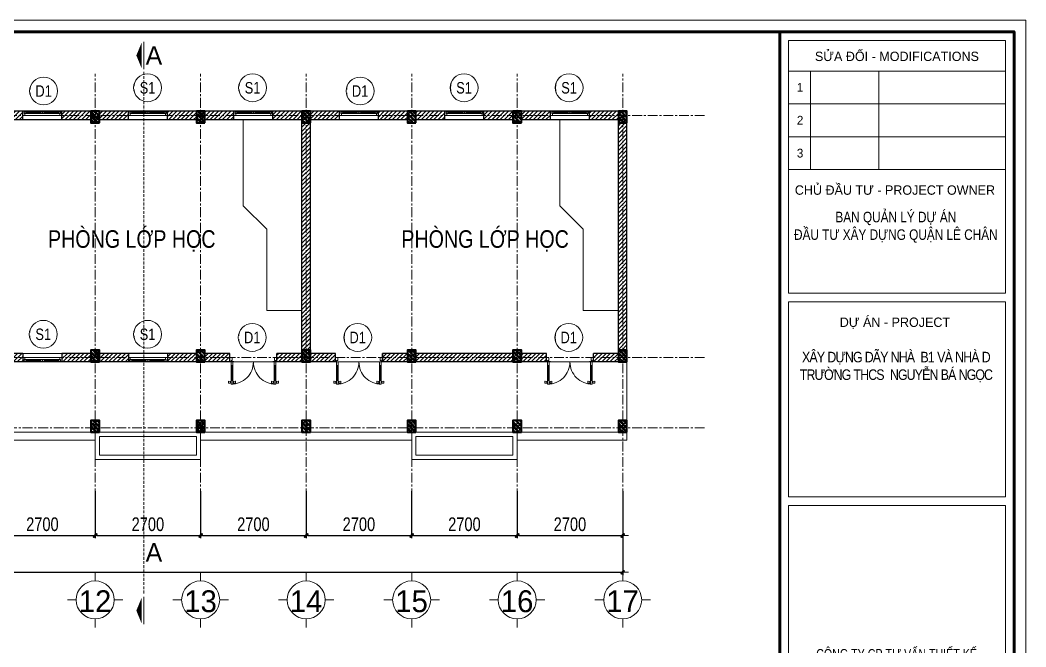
# Model space of a CAD drawing. Header units: millimetres. Extents: x 5243337 to 5938936, y 490824 to 785930.
# Drawn here: x 5823043 to 5848782, y 668511 to 684563 of the extents above; entities that cross this region are included whole.
import ezdxf
from ezdxf.enums import TextEntityAlignment as Align

# ---------------------------------------------------------------- set-up
doc = ezdxf.new("R2010")
doc.units = ezdxf.units.MM
doc.header["$MEASUREMENT"] = 0
doc.header["$PDMODE"] = 32
for name, pattern in [('ACAD_ISO07W100', [3, 0, -3]), ('CENTER', [2, 1.25, -0.25, 0.25, -0.25]), ('HIDDEN', [0.375, 0.25, -0.125])]:
    doc.linetypes.add(name, pattern=pattern)
doc.layers.get('0').update_dxf_attribs({"lineweight": 0})
doc.layers.get('Defpoints').update_dxf_attribs({"lineweight": 0})
for name, color, linetype, lineweight in [('0.15_Cua', 144, 'Continuous', 15), ('08. Net Text', 3, 'Continuous', 13), ('A-WIPEOUT', 254, 'ACAD_ISO07W100', 0), ('dim', 144, 'Continuous', 13), ('hatch1', 136, 'Continuous', 9), ('Khungten_LCDI', 7, 'Continuous', 25), ('LC Dim', 8, 'Continuous', 18), ('LC Hatch', 252, 'Continuous', 9), ('LC ISO', 153, 'Continuous', 13), ('LC Khac', 4, 'Continuous', 9), ('LC MANH DUT', 35, 'HIDDEN', 5), ('LC Net dam 1', 30, 'Continuous', 30), ('LC Net dam2', 6, 'Continuous', 40), ('LC Net manh', 9, 'Continuous', 5), ('LC Net thay', 7, 'Continuous', 25), ('LC Text1', 3, 'Continuous', 20), ('LC Text2', 7, 'Continuous', 25), ('manh1', 67, 'Continuous', 13), ('text', 1, 'Continuous', 20), ('thay1', 63, 'Continuous', 18), ('truc', 76, 'CENTER', 9)]:
    doc.layers.add(name, color=color, linetype=linetype, lineweight=lineweight)
doc.layers.add('KICHTHUOC', color=9, linetype='Continuous')
doc.styles.add('EG Hai', font='VHAVANB.TTF')
doc.styles.add('General text 2', font='arial.ttf')
doc.styles.add('HOATBIF', font='hoatbif.shx', dxfattribs={"width": 0.8})
doc.styles.add('Khungten', font='VHAVAN.TTF', dxfattribs={"width": 0.9, "height": 5000})
doc.styles.add('LC 1', font='VHAVANB.TTF')
doc.styles.add('T2', font='VHARIAL.TTF', dxfattribs={"width": 0.8})
doc.styles.add('Text Khung Ten', font='VHAVAN.TTF')
doc.styles.add('Title', font='VHBLACK.TTF')
doc.dimstyles.new('1-100', dxfattribs={"dimscale": 100, "dimtxt": 2.5, "dimasz": 0.35, "dimexe": 0.5, "dimexo": 0, "dimgap": 0.8, "dimtad": 1, "dimdec": 0, "dimzin": 0, "dimdsep": 46, "dimtxsty": 'HOATBIF', "dimblk1": 'DOT', "dimblk2": 'DOT', "dimsah": 1, "dimcen": -1, "dimdle": 1, "dimclrd": 256, "dimclre": 256, "dimclrt": 4, "dimadec": 3, "dimazin": 2, "dimtfac": 0.333333, "dimtdec": 0, "dimtix": 1, "dimtmove": 2, "dimatfit": 3, "dimldrblk": 'DOT', "dimfxl": 1, "dimtvp": 0.833333, "dimtolj": 1, "dimtzin": 0, "dimarcsym": 0})
pattern_1 = [(45, (174971.07, -22090.29), (-53.0330086, 53.0330086), [])]

# ---------------------------------------------------------------- blocks, each defined once
blk = doc.blocks.new('DOT')
at = {"layer": 'dim'}
for p, q in [((-3, 0), (3, 0)), ((-1, -1), (1, 1))]:
    blk.add_line(p, q, dxfattribs=at)
blk.add_lwpolyline([(0.5, 1), (-1, -0.5), (-0.5, -1), (1, 0.5)], close=True, dxfattribs=at)
blk = doc.blocks.new('*D618')
at = {"layer": 'Defpoints', "color": 0, "ltscale": 300, "transparency": 16777216}
for p in [(5793813, 672501), (5838463, 672501), (5838463, 670422)]:
    blk.add_point(p, dxfattribs=at)
at = {"layer": 'LC Dim', "lineweight": -2, "ltscale": 300, "transparency": 16777216}
for p, q in [((5793813, 672501), (5793813, 670352)), ((5838463, 672501), (5838463, 670352)), ((5793862, 670422), (5838414, 670422))]:
    blk.add_line(p, q, dxfattribs=at)
at = {"layer": 'LC Dim', "lineweight": -2, "ltscale": 300, "transparency": 16777216, "xscale": 49, "yscale": 49, "zscale": 49, "rotation": 180}
blk.add_blockref('DOT', (5793813, 670422), dxfattribs=at)
at = {"layer": 'LC Dim', "lineweight": -2, "ltscale": 300, "transparency": 16777216, "xscale": 49, "yscale": 49, "zscale": 49}
blk.add_blockref('DOT', (5838463, 670422), dxfattribs=at)
at = {"layer": 'LC Dim', "color": 4, "ltscale": 300, "transparency": 16777216, "insert": (5816138, 670709), "char_height": 350, "attachment_point": 5, "style": 'HOATBIF'}
blk.add_mtext('\\A1;44650', dxfattribs=at)
blk = doc.blocks.new('_Dot')
at = {"color": 0, "linetype": 'ByBlock', "lineweight": -2}
blk.add_line((-0.5, 0), (-1, 0), dxfattribs=at)
at = {"color": 0, "linetype": 'ByBlock', "const_width": 0.5}
blk.add_lwpolyline([(-0.25, 0, 1), (0.25, 0, 1)], format="xyb", close=True, dxfattribs=at)
blk = doc.blocks.new('*D630')
at = {"layer": 'Defpoints', "color": 0, "ltscale": 300, "transparency": 16777216}
for p in [(5822263, 672501), (5824963, 672501), (5824963, 671364)]:
    blk.add_point(p, dxfattribs=at)
at = {"layer": 'LC Dim', "lineweight": -2, "ltscale": 300, "transparency": 16777216}
for p, q in [((5822263, 672501), (5822263, 671294)), ((5824963, 672501), (5824963, 671294)), ((5822312, 671364), (5824914, 671364))]:
    blk.add_line(p, q, dxfattribs=at)
at = {"layer": 'LC Dim', "lineweight": -2, "ltscale": 300, "transparency": 16777216, "xscale": 49, "yscale": 49, "zscale": 49, "rotation": 180}
blk.add_blockref('DOT', (5822263, 671364), dxfattribs=at)
at = {"layer": 'LC Dim', "lineweight": -2, "ltscale": 300, "transparency": 16777216, "xscale": 49, "yscale": 49, "zscale": 49}
blk.add_blockref('DOT', (5824963, 671364), dxfattribs=at)
at = {"layer": 'LC Dim', "color": 4, "ltscale": 300, "transparency": 16777216, "insert": (5823613, 671651), "char_height": 350, "attachment_point": 5, "style": 'HOATBIF'}
blk.add_mtext('\\A1;2700', dxfattribs=at)
blk = doc.blocks.new('*D631')
at = {"layer": 'Defpoints', "color": 0, "ltscale": 300, "transparency": 16777216}
for p in [(5824963, 672501), (5827663, 672501), (5827663, 671364)]:
    blk.add_point(p, dxfattribs=at)
at = {"layer": 'LC Dim', "lineweight": -2, "ltscale": 300, "transparency": 16777216}
for p, q in [((5824963, 672501), (5824963, 671294)), ((5827663, 672501), (5827663, 671294)), ((5825012, 671364), (5827614, 671364))]:
    blk.add_line(p, q, dxfattribs=at)
at = {"layer": 'LC Dim', "lineweight": -2, "ltscale": 300, "transparency": 16777216, "xscale": 49, "yscale": 49, "zscale": 49, "rotation": 180}
blk.add_blockref('DOT', (5824963, 671364), dxfattribs=at)
at = {"layer": 'LC Dim', "lineweight": -2, "ltscale": 300, "transparency": 16777216, "xscale": 49, "yscale": 49, "zscale": 49}
blk.add_blockref('DOT', (5827663, 671364), dxfattribs=at)
at = {"layer": 'LC Dim', "color": 4, "ltscale": 300, "transparency": 16777216, "insert": (5826313, 671651), "char_height": 350, "attachment_point": 5, "style": 'HOATBIF'}
blk.add_mtext('\\A1;2700', dxfattribs=at)
blk = doc.blocks.new('*D632')
at = {"layer": 'Defpoints', "color": 0, "ltscale": 300, "transparency": 16777216}
for p in [(5827663, 672501), (5830363, 672501), (5830363, 671364)]:
    blk.add_point(p, dxfattribs=at)
at = {"layer": 'LC Dim', "lineweight": -2, "ltscale": 300, "transparency": 16777216}
for p, q in [((5827663, 672501), (5827663, 671294)), ((5830363, 672501), (5830363, 671294)), ((5827712, 671364), (5830314, 671364))]:
    blk.add_line(p, q, dxfattribs=at)
at = {"layer": 'LC Dim', "lineweight": -2, "ltscale": 300, "transparency": 16777216, "xscale": 49, "yscale": 49, "zscale": 49, "rotation": 180}
blk.add_blockref('DOT', (5827663, 671364), dxfattribs=at)
at = {"layer": 'LC Dim', "lineweight": -2, "ltscale": 300, "transparency": 16777216, "xscale": 49, "yscale": 49, "zscale": 49}
blk.add_blockref('DOT', (5830363, 671364), dxfattribs=at)
at = {"layer": 'LC Dim', "color": 4, "ltscale": 300, "transparency": 16777216, "insert": (5829013, 671651), "char_height": 350, "attachment_point": 5, "style": 'HOATBIF'}
blk.add_mtext('\\A1;2700', dxfattribs=at)
blk = doc.blocks.new('*D633')
at = {"layer": 'Defpoints', "color": 0, "ltscale": 300, "transparency": 16777216}
for p in [(5830363, 672501), (5833063, 672501), (5833063, 671364)]:
    blk.add_point(p, dxfattribs=at)
at = {"layer": 'LC Dim', "lineweight": -2, "ltscale": 300, "transparency": 16777216}
for p, q in [((5830363, 672501), (5830363, 671294)), ((5833063, 672501), (5833063, 671294)), ((5830412, 671364), (5833014, 671364))]:
    blk.add_line(p, q, dxfattribs=at)
at = {"layer": 'LC Dim', "lineweight": -2, "ltscale": 300, "transparency": 16777216, "xscale": 49, "yscale": 49, "zscale": 49, "rotation": 180}
blk.add_blockref('DOT', (5830363, 671364), dxfattribs=at)
at = {"layer": 'LC Dim', "lineweight": -2, "ltscale": 300, "transparency": 16777216, "xscale": 49, "yscale": 49, "zscale": 49}
blk.add_blockref('DOT', (5833063, 671364), dxfattribs=at)
at = {"layer": 'LC Dim', "color": 4, "ltscale": 300, "transparency": 16777216, "insert": (5831713, 671651), "char_height": 350, "attachment_point": 5, "style": 'HOATBIF'}
blk.add_mtext('\\A1;2700', dxfattribs=at)
blk = doc.blocks.new('*D634')
at = {"layer": 'Defpoints', "color": 0, "ltscale": 300, "transparency": 16777216}
for p in [(5833063, 672501), (5835763, 672501), (5835763, 671364)]:
    blk.add_point(p, dxfattribs=at)
at = {"layer": 'LC Dim', "lineweight": -2, "ltscale": 300, "transparency": 16777216}
for p, q in [((5833063, 672501), (5833063, 671294)), ((5835763, 672501), (5835763, 671294)), ((5833112, 671364), (5835714, 671364))]:
    blk.add_line(p, q, dxfattribs=at)
at = {"layer": 'LC Dim', "lineweight": -2, "ltscale": 300, "transparency": 16777216, "xscale": 49, "yscale": 49, "zscale": 49, "rotation": 180}
blk.add_blockref('DOT', (5833063, 671364), dxfattribs=at)
at = {"layer": 'LC Dim', "lineweight": -2, "ltscale": 300, "transparency": 16777216, "xscale": 49, "yscale": 49, "zscale": 49}
blk.add_blockref('DOT', (5835763, 671364), dxfattribs=at)
at = {"layer": 'LC Dim', "color": 4, "ltscale": 300, "transparency": 16777216, "insert": (5834413, 671651), "char_height": 350, "attachment_point": 5, "style": 'HOATBIF'}
blk.add_mtext('\\A1;2700', dxfattribs=at)
blk = doc.blocks.new('*D635')
at = {"layer": 'Defpoints', "color": 0, "ltscale": 300, "transparency": 16777216}
for p in [(5835763, 672501), (5838463, 672501), (5838463, 671364)]:
    blk.add_point(p, dxfattribs=at)
at = {"layer": 'LC Dim', "lineweight": -2, "ltscale": 300, "transparency": 16777216}
for p, q in [((5835763, 672501), (5835763, 671294)), ((5838463, 672501), (5838463, 671294)), ((5835812, 671364), (5838414, 671364))]:
    blk.add_line(p, q, dxfattribs=at)
at = {"layer": 'LC Dim', "lineweight": -2, "ltscale": 300, "transparency": 16777216, "xscale": 49, "yscale": 49, "zscale": 49, "rotation": 180}
blk.add_blockref('DOT', (5835763, 671364), dxfattribs=at)
at = {"layer": 'LC Dim', "lineweight": -2, "ltscale": 300, "transparency": 16777216, "xscale": 49, "yscale": 49, "zscale": 49}
blk.add_blockref('DOT', (5838463, 671364), dxfattribs=at)
at = {"layer": 'LC Dim', "color": 4, "ltscale": 300, "transparency": 16777216, "insert": (5837113, 671651), "char_height": 350, "attachment_point": 5, "style": 'HOATBIF'}
blk.add_mtext('\\A1;2700', dxfattribs=at)
blk = doc.blocks.new('TTRUC')
at = {"layer": 'LC ISO'}
for p, q in [((0, 6.95), (0, 10.13)), ((-6.95, 0), (-10.13, 0)), ((6.95, 0), (10.13, 0)), ((0, -6.95), (0, -10.13))]:
    blk.add_line(p, q, dxfattribs=at)
at = {"layer": 'LC Net manh'}
blk.add_circle((0, 0), 6.95, dxfattribs=at)
blk = doc.blocks.new('fsdfgsg')
at = {"layer": 'LC Hatch', "ltscale": 2}
h = blk.add_hatch(dxfattribs=at)
h.set_pattern_fill('BTCT', color=256, scale=20, angle=270)
h.set_pattern_definition([(320, (-309198.05, -458467.84), (-12.550427, -143.452037), [15, -165]), (265, (-309198.05, -458467.84), (150.438427, 27.750267), [12, -132]), (10.4514, (-309199.1, -458479.8), (137.88791, -115.701876), [12.748038, -140.228422]), (316.1842, (-309158.05, -458467.84), (-33.103803, -213.44821), [22.5, -247.5]), (6.6356, (-309160.81, -458485.63), (194.823574, -186.93254), [19.12206, -210.3426]), (261.1842, (-309158.05, -458467.84), (194.82372, -186.93239), [18, -198]), (291, (-309168.05, -458487.84), (-80.523778, -119.38141), [15, -165]), (236, (-309168.05, -458487.84), (145.03001, -48.663066), [12, -132]), (341.4514, (-309174.77, -458497.79), (64.5061, -168.044526), [12.748038, -140.228422]), (307.5, (-309198.055, -458467.84), (66.578771, -2.431971), [0, -130.4, 0, -134, 0, -132.5]), (277.5, (-309198.055, -458467.84), (78.882342, -52.6139075), [0, -76.4, 0, -127.4, 0, -50.5]), (237.5, (-309198.055, -458423.24), (-4.5109743, -106.764487), [0, -50, 0, -156, 0, -207]), (227.5, (-309198.055, -458403.24), (20.020996, -116.637234), [0, -65, 0, -103.6, 0, -147]), (315, (-309198.055, -458467.84), (53.033009, 53.033009), []), (315, (-309198.055, -458503.196), (53.033009, 53.033009), [])])
h.paths.add_polyline_path([(-110, 190), (-110, -110), (110, -110), (110, 190)])
at = {"layer": 'LC Net dam2', "ltscale": 2}
blk.add_lwpolyline([(110, -110), (110, 190), (-110, 190), (-110, -110)], close=True, dxfattribs=at)
blk = doc.blocks.new('*U62')
for p, q in [((35, 0), (965, 0)), ((50, -110), (950, -110)), ((560, -20), (905, -20)), ((560, -60), (905, -60))]:
    blk.add_line(p, q)
at = {"color": 8, "lineweight": 5}
for p, q in [((95, -20), (440, -20)), ((95, -35), (440, -35)), ((95, -45), (440, -45)), ((95, -60), (440, -60)), ((560, -20), (905, -20)), ((560, -35), (905, -35)), ((560, -45), (905, -45)), ((560, -60), (905, -60))]:
    blk.add_line(p, q, dxfattribs=at)
for points in [[(0, 0), (35, 0), (35, -60), (50, -60), (50, -110), (0, -110), (0, 0)], [(1000, 0), (965, 0), (965, -60), (950, -60), (950, -110), (1000, -110), (1000, 0)], [(560, -45), (560, -60), (500, -60), (500, -20), (560, -20), (560, -35), (550, -35), (550, -45), (560, -45)], [(905, -45), (905, -60), (965, -60), (965, -20), (905, -20), (905, -35), (915, -35), (915, -45), (905, -45)]]:
    blk.add_lwpolyline(points)
for points in [[(35, -20), (95, -20), (95, -35), (85, -35), (85, -45), (95, -45), (95, -60), (35, -60)], [(500, -20), (440, -20), (440, -35), (450, -35), (450, -45), (440, -45), (440, -60), (500, -60)]]:
    blk.add_lwpolyline(points, close=True)
for points in [[(95, -29, -0.312187), (102, -35, -0.312187)], [(95, -51, 0.312187), (102, -45, 0.312187)], [(440, -29, 0.312187), (433, -35, 0.312187)], [(440, -51, -0.312187), (433, -45, -0.312187)]]:
    blk.add_lwpolyline(points, format="xyb", dxfattribs=at)
for centre, start, end in [((559, -37), 14.2151, 83.5658), ((559, -43), 276.4342, 345.7849), ((906, -37), 96.4342, 165.7849), ((906, -43), 194.2151, 263.5658)]:
    blk.add_arc(centre, 8.25, start, end, dxfattribs=at)
blk = doc.blocks.new('*U19')
at = {"layer": 'A-WIPEOUT'}
blk.add_lwpolyline([(0, 4.25), (-2.5, 3.44), (-4.04, 1.31), (-4.04, -1.31), (-2.5, -3.44), (0, -4.25), (2.5, -3.44), (4.04, -1.31), (4.04, 1.31), (2.5, 3.44)], close=True, dxfattribs=at)
blk.add_wipeout([(0, 4.25), (-2.5, 3.44), (-4.04, 1.31), (-4.04, -1.31), (-2.5, -3.44), (0, -4.25), (2.5, -3.44), (4.04, -1.31), (4.04, 1.31), (2.5, 3.44)]).dxf.layer = 'A-WIPEOUT'
blk.add_circle((0, 0), 4.25)
at = {"layer": 'text', "style": 'General text 2', "width": 0.8, "flags": 8}
blk.add_attdef('SYMBOL', text='', height=3.5, dxfattribs=at).set_placement((0, 0), align=Align.MIDDLE_CENTER)
blk = doc.blocks.new('*U58')
for p, q in [((30, -469), (30, -100)), ((70, -469), (70, -100)), ((1130, -469), (1130, -100)), ((1170, -469), (1170, -100))]:
    blk.add_line(p, q)
at = {"color": 8, "lineweight": 9}
for p, q in [((48, -479), (48, -90)), ((52, -479), (52, -90)), ((1148, -479), (1148, -90)), ((1152, -479), (1152, -90))]:
    blk.add_line(p, q, dxfattribs=at)
for points in [[(30, 0), (0, 0), (0, 110), (60, 110), (60, 40), (30, 40), (30, 0)], [(55, -100), (70, -100), (70, 0), (30, 0), (30, -100), (45, -100), (45, -90), (55, -90), (55, -100)], [(1145, -100), (1130, -100), (1130, 0), (1170, 0), (1170, -100), (1155, -100), (1155, -90), (1145, -90), (1145, -100)], [(1170, 0), (1200, 0), (1200, 110), (1140, 110), (1140, 40), (1170, 40), (1170, 0)], [(20, -514), (10, -514), (10, -524), (20, -524)], [(55, -469), (70, -469), (70, -569), (30, -569), (30, -469), (45, -469), (45, -479), (55, -479), (55, -469)], [(80, -514), (90, -514), (90, -524), (80, -524)], [(1120, -514), (1110, -514), (1110, -524), (1120, -524)], [(1145, -469), (1130, -469), (1130, -569), (1170, -569), (1170, -469), (1155, -469), (1155, -479), (1145, -479), (1145, -469)], [(1180, -514), (1190, -514), (1190, -524), (1180, -524)]]:
    blk.add_lwpolyline(points)
for points in [[(5, -498), (-35, -494, 0.443716), (-40, -499), (-40, -538, 0.443716), (-35, -543), (5, -539, 0.385314), (10, -534), (10, -503, 0.385314)], [(95, -498), (135, -494, -0.443716), (140, -499), (140, -538, -0.443716), (135, -543), (95, -539, -0.385314), (90, -534), (90, -503, -0.385314)], [(1105, -498), (1065, -494, 0.443716), (1060, -499), (1060, -538, 0.443716), (1065, -543), (1105, -539, 0.385314), (1110, -534), (1110, -503, 0.385314)], [(1195, -498), (1235, -494, -0.443716), (1240, -499), (1240, -538, -0.443716), (1235, -543), (1195, -539, -0.385314), (1190, -534), (1190, -503, -0.385314)]]:
    blk.add_lwpolyline(points, format="xyb", close=True)
at = {"color": 8, "lineweight": 5}
for centre, start, end in [((32, -1), 269.7667, 0.0919), ((1168, -1), 179.9081, 270.2333)]:
    blk.add_arc(centre, 568, start, end, dxfattribs=at)
at = {"color": 8, "lineweight": 9}
for centre, start, end in [((47, -99), 186.4342, 273.2898), ((53, -99), 266.7102, 353.5658), ((1147, -99), 186.4342, 273.2898), ((1153, -99), 266.7102, 353.5658), ((47, -470), 86.7102, 173.5658), ((53, -470), 6.4342, 93.2898), ((1147, -470), 86.7102, 173.5658), ((1153, -470), 6.4342, 93.2898)]:
    blk.add_arc(centre, 8.25, start, end, dxfattribs=at)
for centre, start, end in [((70, -519), 143.1301, 216.8699), ((30, -519), 323.1301, 36.8699), ((1170, -519), 143.1301, 216.8699), ((1130, -519), 323.1301, 36.8699)]:
    blk.add_arc(centre, 50, start, end)
blk = doc.blocks.new('*U103')
at = {"layer": 'LC Khac', "color": 1, "ltscale": 2}
for p, q in [((0, 485), (0, 0)), ((0, -9387), (0, -9873))]:
    blk.add_line(p, q, dxfattribs=at)
for points in [[(134, 243, 0, 471, 0), (37, 243, 275, 275, 0)], [(134, -9630, 0, 471, 0), (37, -9630, 275, 275, 0)]]:
    blk.add_lwpolyline(points, format="xyseb", dxfattribs=at)
at = {"layer": 'LC MANH DUT', "ltscale": 200}
blk.add_line((0, -49), (0, -9343), dxfattribs=at)
at = {"ltscale": 2, "style": 'LC 1'}
for p in [(-179, 243), (-179, -9630)]:
    blk.add_attdef('LC', text='', height=330, dxfattribs=at).set_placement(p, align=Align.MIDDLE_CENTER)
blk = doc.blocks.new('ha tang Nui Beo')
at = {"layer": 'Defpoints', "lineweight": 0}
blk.add_lwpolyline([(-1200, -14850), (-1200, 14850), (40800, 14850), (40800, -14850)], close=True, dxfattribs=at)
at = {"layer": 'Khungten_LCDI', "color": 5, "lineweight": 60}
blk.add_line((36600, 14650), (36600, -14650), dxfattribs=at)
at = {"layer": 'Khungten_LCDI', "color": 5, "lineweight": 25}
blk.add_line((40600, -14650), (40600, 14650), dxfattribs=at)
at = {"layer": 'Khungten_LCDI', "color": 9, "lineweight": 15}
for p, q in [((36750, 13981), (40450, 13981)), ((37123, 13981), (37123, 12297)), ((38293, 13981), (38293, 12297)), ((36750, 13420), (40450, 13420)), ((36750, 12858), (40450, 12858)), ((36750, 12297), (40450, 12297))]:
    blk.add_line(p, q, dxfattribs=at)
at = {"layer": 'Khungten_LCDI', "color": 5, "lineweight": 60}
blk.add_lwpolyline([(0, -14650), (0, 14650), (40600, 14650), (40600, -14650)], close=True, dxfattribs=at)
at = {"layer": 'Khungten_LCDI', "color": 9, "lineweight": 15}
for points in [[(36750, 10190), (40450, 10190), (40450, 14500), (36750, 14500)], [(36750, 6712), (40450, 6712), (40450, 10040), (36750, 10040)], [(36750, 2587), (40450, 2587), (40450, 6562), (36750, 6562)]]:
    blk.add_lwpolyline(points, close=True, dxfattribs=at)
at = {"color": 7, "style": 'Khungten'}
for s, p in [('söa ®æi - modifications', (38600, 14151)), ('chñ ®Çu t\xad - project owner', (38566, 11868)), ('dù ¸n - project', (38566, 9612))]:
    blk.add_text(s, height=160, dxfattribs=at).set_placement(p, align=Align.CENTER)
at = {"color": 7, "style": 'Title', "width": 0.8}
blk.add_text('c«ng ty cp t\xad vÊn thiÕt kÕ', height=170, dxfattribs=at).set_placement((38594, 3942), align=Align.CENTER)
at = {"color": 4, "char_height": 180, "attachment_point": 5, "style": 'Khungten'}
for s, insert, width in [('{\\f.VnArialH|b0|i0|c0|p34;\\W0.8;ban qu¶n lý dù ¸n\\P®Çu t\xad x©y dùng quËn lª ch©n}', (38581, 11313), 3884.84), ('{\\f.VnArialH|b0|i0|c0|p34;\\W0.84;\\T0.9;x©y dùng d·y nhµ  b1 vµ nhµ d\\Ptr\xadêng thcs  nguyÔn b¸ ngäc}', (38582, 8927), 4307.88)]:
    blk.add_mtext(s, dxfattribs=dict(at, insert=insert, width=width))
at = {"color": 7, "style": 'Khungten', "width": 0.8}
for tag, p in [('REVISION', (39499, -10746)), ('NGAYHT', (39546, -11609))]:
    blk.add_attdef(tag, text='', height=200, dxfattribs=at).set_placement(p, align=Align.CENTER)
at = {"layer": '08. Net Text', "color": 7, "style": 'Text Khung Ten'}
blk.add_text('1', height=150, dxfattribs=at).set_placement((36892, 13627))
at = {"layer": '08. Net Text', "color": 7, "ltscale": 2, "style": 'Text Khung Ten'}
for s, p in [('2', (36892, 13065)), ('3', (36892, 12504))]:
    blk.add_text(s, height=150, dxfattribs=at).set_placement(p)
at = {"layer": 'LC Text1', "style": 'Title', "width": 1.485915}
for tag, p, p2 in [('TENBANVE1', (36913, -8886), (40339, -8886)), ('TENBANVE2', (36913, -9562), (40339, -9562))]:
    blk.add_attdef(tag, text='', height=250, dxfattribs=at).set_placement(p, p2, align=Align.FIT)
at = {"layer": 'LC Text1', "style": 'Title', "width": 0.7}
blk.add_attdef('SOBANVE', text='', height=250, dxfattribs=at).set_placement((39562, -13896), align=Align.CENTER)

msp = doc.modelspace()

# ---------------------------------------------------------------- hatches: boundary and pattern name
at = {"layer": 'hatch1'}
h = msp.add_hatch(dxfattribs=at)
h.set_pattern_fill('ANSI31', color=256, scale=600)
h.set_pattern_definition(pattern_1)
h.paths.add_polyline_path([(5794773.2, 682228.5), (5793923.2, 682228.5), (5793923.2, 682008.5), (5794773.2, 682008.5)])
h.paths.add_polyline_path([(5796403.2, 682228.5), (5795773.2, 682228.5), (5795773.2, 682118.5), (5795773.2, 682008.5), (5796403.2, 682008.5)])
h.paths.add_polyline_path([(5797363.2, 682228.5), (5796623.2, 682228.5), (5796623.2, 682008.5), (5797363.2, 682008.5)])
h.paths.add_polyline_path([(5799103.2, 682228.5), (5798363.2, 682228.5), (5798363.2, 682118.5), (5798363.2, 682008.5), (5799103.2, 682008.5)])
h.paths.add_polyline_path([(5800063.2, 682228.5), (5799323.2, 682228.5), (5799323.2, 682008.5), (5800063.2, 682008.5)])
h.paths.add_polyline_path([(5801803.2, 682228.5), (5801063.2, 682228.5), (5801063.2, 682118.5), (5801063.2, 682008.5), (5801803.2, 682008.5)])
h.paths.add_polyline_path([(5802763.2, 682228.5), (5802023.2, 682228.5), (5802023.2, 682008.5), (5802763.2, 682008.5)])
h.paths.add_polyline_path([(5804503.2, 682228.5), (5803763.2, 682228.5), (5803763.2, 682118.5), (5803763.2, 682008.5), (5804503.2, 682008.5)])
h.paths.add_polyline_path([(5805463.2, 682228.5), (5804723.2, 682228.5), (5804723.2, 682008.5), (5805463.2, 682008.5)])
h.paths.add_polyline_path([(5807203.2, 682228.5), (5806463.2, 682228.5), (5806463.2, 682118.5), (5806463.2, 682008.5), (5807203.2, 682008.5)])
h.paths.add_polyline_path([(5808163.2, 682228.5), (5807423.2, 682228.5), (5807423.2, 682008.5), (5808163.2, 682008.5)])
h.paths.add_polyline_path([(5809903.2, 682228.5), (5809163.2, 682228.5), (5809163.2, 682118.5), (5809163.2, 682008.5), (5809903.2, 682008.5)])
h.paths.add_polyline_path([(5811113.2, 682228.5), (5810373.2, 682228.5), (5810373.2, 682008.5), (5811113.2, 682008.5)])
h.paths.add_polyline_path([(5812853.2, 682228.5), (5812113.2, 682228.5), (5812113.2, 682118.5), (5812113.2, 682008.5), (5812853.2, 682008.5)])
h.paths.add_polyline_path([(5813813.2, 682228.5), (5813073.2, 682228.5), (5813073.2, 682008.5), (5813813.2, 682008.5)])
h.paths.add_polyline_path([(5815553.2, 682228.5), (5814813.2, 682228.5), (5814813.2, 682118.5), (5814813.2, 682008.5), (5815553.2, 682008.5)])
h.paths.add_polyline_path([(5816513.2, 682228.5), (5815773.2, 682228.5), (5815773.2, 682008.5), (5816513.2, 682008.5)])
h.paths.add_polyline_path([(5818253.2, 682228.5), (5817513.2, 682228.5), (5817513.2, 682118.5), (5817513.2, 682008.5), (5818253.2, 682008.5)])
h.paths.add_polyline_path([(5822153.2, 682228.5), (5818473.2, 682228.5), (5818473.2, 682008.5), (5822153.2, 682008.5)])
h.paths.add_polyline_path([(5823113.2, 682228.5), (5822373.2, 682228.5), (5822373.2, 682008.5), (5823113.2, 682008.5)])
h.paths.add_polyline_path([(5824853.2, 682228.5), (5824113.2, 682228.5), (5824113.2, 682118.5), (5824113.2, 682008.5), (5824853.2, 682008.5)])
h.paths.add_polyline_path([(5825813.2, 682228.5), (5825073.2, 682228.5), (5825073.2, 682008.5), (5825813.2, 682008.5)])
h.paths.add_polyline_path([(5827553.2, 682228.5), (5826813.2, 682228.5), (5826813.2, 682118.5), (5826813.2, 682008.5), (5827553.2, 682008.5)])
h.paths.add_polyline_path([(5828513.2, 682228.5), (5827773.2, 682228.5), (5827773.2, 682008.5), (5828513.2, 682008.5)])
h.paths.add_polyline_path([(5830253.2, 682228.5), (5829513.2, 682228.5), (5829513.2, 682008.5), (5830253.2, 682008.5)])
h.paths.add_polyline_path([(5831213.2, 682228.5), (5830473.2, 682228.5), (5830473.2, 682008.5), (5831213.2, 682008.5)])
h.paths.add_polyline_path([(5832953.2, 682228.5), (5832213.2, 682228.5), (5832213.2, 682118.5), (5832213.2, 682008.5), (5832953.2, 682008.5)])
h.paths.add_polyline_path([(5833913.2, 682228.5), (5833173.2, 682228.5), (5833173.2, 682008.5), (5833913.2, 682008.5)])
h.paths.add_polyline_path([(5835653.2, 682228.5), (5834913.2, 682228.5), (5834913.2, 682118.5), (5834913.2, 682008.5), (5835653.2, 682008.5)])
h.paths.add_polyline_path([(5836613.2, 682228.5), (5835873.2, 682228.5), (5835873.2, 682008.5), (5836613.2, 682008.5)])
h.paths.add_polyline_path([(5838353.2, 682228.5), (5837613.2, 682228.5), (5837613.2, 682118.5), (5837613.2, 682008.5), (5838353.2, 682008.5)])
h = msp.add_hatch(dxfattribs=at)
h.set_pattern_fill('ANSI31', color=256, scale=600)
h.set_pattern_definition(pattern_1)
h.paths.add_polyline_path([(5794663.2, 676028.5), (5793923.2, 676028.5), (5793923.2, 675808.5), (5794663.2, 675808.5), (5794663.2, 675918.5)])
h.paths.add_polyline_path([(5796403.2, 676028.5), (5795663.2, 676028.5), (5795663.2, 675808.5), (5796403.2, 675808.5)])
h.paths.add_polyline_path([(5797363.2, 676028.5), (5796623.2, 676028.5), (5796623.2, 675808.5), (5797363.2, 675808.5), (5797363.2, 675918.5)])
h.paths.add_polyline_path([(5799103.2, 676028.5), (5798363.2, 676028.5), (5798363.2, 675808.5), (5799103.2, 675808.5)])
h.paths.add_polyline_path([(5799963.2, 676028.5), (5799323.2, 676028.5), (5799323.2, 675808.5), (5799963.2, 675808.5)])
h.paths.add_polyline_path([(5801803.2, 676028.5), (5801163.2, 676028.5), (5801163.2, 675808.5), (5801803.2, 675808.5)])
h.paths.add_polyline_path([(5802763.2, 675918.5), (5802763.2, 676028.5), (5802023.2, 676028.5), (5802023.2, 675808.5), (5802763.2, 675808.5)])
h.paths.add_polyline_path([(5804503.2, 676028.5), (5803763.2, 676028.5), (5803763.2, 675808.5), (5804503.2, 675808.5)])
h.paths.add_polyline_path([(5805463.2, 675918.5), (5805463.2, 676028.5), (5804723.2, 676028.5), (5804723.2, 675808.5), (5805463.2, 675808.5)])
h.paths.add_polyline_path([(5807203.2, 676028.5), (5806463.2, 676028.5), (5806463.2, 675808.5), (5807203.2, 675808.5)])
h.paths.add_polyline_path([(5808063.2, 676028.5), (5807423.2, 676028.5), (5807423.2, 675808.5), (5808063.2, 675808.5)])
h.paths.add_polyline_path([(5809903.2, 676028.5), (5809263.2, 676028.5), (5809263.2, 675808.5), (5809903.2, 675808.5)])
h.paths.add_polyline_path([(5811113.2, 676028.5), (5810373.2, 676028.5), (5810373.2, 675808.5), (5811113.2, 675808.5), (5811113.2, 675918.5)])
h.paths.add_polyline_path([(5812853.2, 676028.5), (5812113.2, 676028.5), (5812113.2, 675808.5), (5812853.2, 675808.5)])
h.paths.add_polyline_path([(5813813.2, 675918.5), (5813813.2, 676028.5), (5813073.2, 676028.5), (5813073.2, 675808.5), (5813813.2, 675808.5)])
h.paths.add_polyline_path([(5815553.2, 676028.5), (5814813.2, 676028.5), (5814813.2, 675808.5), (5815553.2, 675808.5)])
h.paths.add_polyline_path([(5816413.2, 676028.5), (5815773.2, 676028.5), (5815773.2, 675808.5), (5816413.2, 675808.5)])
h.paths.add_polyline_path([(5818253.2, 676028.5), (5817613.2, 676028.5), (5817613.2, 675808.5), (5818253.2, 675808.5)])
h.paths.add_polyline_path([(5823113.2, 676028.5), (5822373.2, 676028.5), (5822373.2, 675808.5), (5823113.2, 675808.5)])
h.paths.add_polyline_path([(5824853.2, 676028.5), (5824113.2, 676028.5), (5824113.2, 675808.5), (5824853.2, 675808.5)])
h.paths.add_polyline_path([(5825813.2, 675918.5), (5825813.2, 676028.5), (5825073.2, 676028.5), (5825073.2, 675808.5), (5825813.2, 675808.5)])
h.paths.add_polyline_path([(5827553.2, 676028.5), (5826813.2, 676028.5), (5826813.2, 675808.5), (5827553.2, 675808.5)])
h.paths.add_polyline_path([(5828413.2, 675918.5), (5828413.2, 676028.5), (5827773.2, 676028.5), (5827773.2, 675808.5), (5828413.2, 675808.5)])
h.paths.add_polyline_path([(5830253.2, 676028.5), (5829613.2, 676028.5), (5829613.2, 675808.5), (5830253.2, 675808.5)])
h.paths.add_polyline_path([(5831113.2, 676028.5), (5830473.2, 676028.5), (5830473.2, 675808.5), (5831113.2, 675808.5)])
h.paths.add_polyline_path([(5832953.2, 676028.5), (5832313.2, 676028.5), (5832313.2, 675808.5), (5832953.2, 675808.5)])
h.paths.add_polyline_path([(5833913.2, 675918.5), (5833913.2, 676028.5), (5833173.2, 676028.5), (5833173.2, 675808.5), (5833913.2, 675808.5)])
h.paths.add_polyline_path([(5835653.2, 676028.5), (5833913.2, 676028.5), (5833913.2, 675808.5), (5835653.2, 675808.5)])
h.paths.add_polyline_path([(5836513.2, 675918.5), (5836513.2, 676028.5), (5835873.2, 676028.5), (5835873.2, 675808.5), (5836513.2, 675808.5)])
h.paths.add_polyline_path([(5838353.2, 676028.5), (5837713.2, 676028.5), (5837713.2, 675808.5), (5838353.2, 675808.5)])

# ---------------------------------------------------------------- linework, layer by layer
at = {"layer": 'LC Net dam 1', "ltscale": 2}
for p, q in [((5838573.2, 682228.5), (5810153.2, 682228.5)), ((5838573.2, 675808.5), (5838573.2, 682228.5)), ((5824853.2, 682008.5), (5822373.2, 682008.5)), ((5827553.2, 682008.5), (5825073.2, 682008.5)), ((5830253.2, 682008.5), (5827773.2, 682008.5)), ((5830253.2, 676028.5), (5830253.2, 682008.5)), ((5832953.2, 682008.5), (5830473.2, 682008.5)), ((5830473.2, 676028.5), (5830473.2, 682008.5)), ((5835653.2, 682008.5), (5833173.2, 682008.5)), ((5838353.2, 682008.5), (5835873.2, 682008.5)), ((5838353.2, 676028.5), (5838353.2, 682008.5)), ((5823113.2, 676028.5), (5822373.2, 676028.5)), ((5824853.2, 676028.5), (5824113.2, 676028.5)), ((5827553.2, 676028.5), (5825073.2, 676028.5)), ((5828413.2, 676028.5), (5827773.2, 676028.5)), ((5830253.2, 676028.5), (5829613.2, 676028.5)), ((5831113.2, 676028.5), (5830473.2, 676028.5)), ((5832953.2, 676028.5), (5832313.2, 676028.5)), ((5835653.2, 676028.5), (5833173.2, 676028.5)), ((5836513.2, 676028.5), (5835873.2, 676028.5)), ((5838353.2, 676028.5), (5837713.2, 676028.5)), ((5828513.2, 675808.5), (5822153.2, 675808.5)), ((5831113.2, 675808.5), (5829513.2, 675808.5)), ((5836613.2, 675808.5), (5832313.2, 675808.5)), ((5838573.2, 675808.5), (5837613.2, 675808.5))]:
    msp.add_line(p, q, dxfattribs=at)
at = {"layer": 'LC Net dam 1'}
for p, q in [((5823113.2, 682008.5), (5823113.2, 682228.5)), ((5824113.2, 682008.5), (5824113.2, 682228.5)), ((5825813.2, 682008.5), (5825813.2, 682228.5)), ((5826813.2, 682008.5), (5826813.2, 682228.5)), ((5828513.2, 682008.5), (5828513.2, 682228.5)), ((5829513.2, 682008.5), (5829513.2, 682228.5)), ((5831213.2, 682008.5), (5831213.2, 682228.5)), ((5832213.2, 682008.5), (5832213.2, 682228.5)), ((5833913.2, 682008.5), (5833913.2, 682228.5)), ((5834913.2, 682008.5), (5834913.2, 682228.5)), ((5836613.2, 682008.5), (5836613.2, 682228.5)), ((5837613.2, 682008.5), (5837613.2, 682228.5)), ((5823113.2, 676028.5), (5823113.2, 675808.5)), ((5824113.2, 676028.5), (5824113.2, 675808.5)), ((5825813.2, 676028.5), (5825813.2, 675808.5)), ((5826813.2, 676028.5), (5826813.2, 675808.5)), ((5828413.2, 675808.5), (5828413.2, 676028.5)), ((5829613.2, 675808.5), (5829613.2, 676028.5)), ((5831113.2, 675808.5), (5831113.2, 676028.5)), ((5832313.2, 676028.5), (5832313.2, 675808.5)), ((5832313.2, 675808.5), (5832313.2, 676028.5)), ((5836513.2, 675808.5), (5836513.2, 676028.5)), ((5837713.2, 675808.5), (5837713.2, 676028.5))]:
    msp.add_line(p, q, dxfattribs=at)
at = {"layer": 'manh1'}
for p, q in [((5829613.2, 675808.5), (5828413.2, 675808.5)), ((5832313.2, 675808.5), (5831113.2, 675808.5)), ((5837713.2, 675808.5), (5836513.2, 675808.5))]:
    msp.add_line(p, q, dxfattribs=at)
at = {"layer": 'thay1'}
for p, q in [((5838573.2, 673808.5), (5838573.2, 675808.5)), ((5793703.2, 674008.5), (5838573.2, 674008.5)), ((5815663.2, 673808.5), (5824963.2, 673808.5)), ((5827663.2, 673808.5), (5833063.2, 673808.5)), ((5835763.2, 673808.5), (5838573.2, 673808.5))]:
    msp.add_line(p, q, dxfattribs=at)
for points in [[(5823113.2, 682008.5), (5824113.2, 682008.5), (5824113.2, 682228.5), (5823113.2, 682228.5)], [(5825813.2, 682008.5), (5826813.2, 682008.5), (5826813.2, 682228.5), (5825813.2, 682228.5)], [(5828513.2, 682008.5), (5829513.2, 682008.5), (5829513.2, 682228.5), (5828513.2, 682228.5)], [(5831213.2, 682008.5), (5832213.2, 682008.5), (5832213.2, 682228.5), (5831213.2, 682228.5)], [(5833913.2, 682008.5), (5834913.2, 682008.5), (5834913.2, 682228.5), (5833913.2, 682228.5)], [(5836613.2, 682008.5), (5837613.2, 682008.5), (5837613.2, 682228.5), (5836613.2, 682228.5)], [(5823113.2, 676028.5), (5824113.2, 676028.5), (5824113.2, 675808.5), (5823113.2, 675808.5)], [(5826813.2, 676028.5), (5825813.2, 676028.5), (5825813.2, 675808.5), (5826813.2, 675808.5)], [(5824963.2, 674008.5), (5827663.2, 674008.5), (5827663.2, 673308.7), (5824963.2, 673308.7)], [(5825073.2, 673898.5), (5827553.2, 673898.5), (5827553.2, 673418.7), (5825073.2, 673418.7)], [(5833063.2, 674008.5), (5835763.2, 674008.5), (5835763.2, 673308.7), (5833063.2, 673308.7)], [(5833173.2, 673898.5), (5835653.2, 673898.5), (5835653.2, 673418.7), (5833173.2, 673418.7)]]:
    msp.add_lwpolyline(points, close=True, dxfattribs=at)
for points in [[(5828753.2, 682008.5), (5828753.2, 679808.5), (5829353.2, 679208.5), (5829353.2, 677128.5), (5830253.2, 677128.5)], [(5836853.2, 682008.5), (5836853.2, 679808.5), (5837453.2, 679208.5), (5837453.2, 677128.5), (5838353.2, 677128.5)]]:
    msp.add_lwpolyline(points, dxfattribs=at)
at = {"layer": 'truc', "ltscale": 200}
for p, q in [((5824963.2, 672318.6), (5824963.2, 683185.4)), ((5827663.2, 672318.6), (5827663.2, 683185.4)), ((5830363.2, 672318.6), (5830363.2, 683185.4)), ((5833063.2, 672318.6), (5833063.2, 683185.4)), ((5835763.2, 672318.6), (5835763.2, 683185.4)), ((5838463.2, 672318.6), (5838463.2, 683185.4)), ((5840557.7, 682118.5), (5791624.8, 682118.5)), ((5840557.7, 675918.5), (5791624.8, 675918.5)), ((5840557.7, 674118.5), (5791624.8, 674118.5))]:
    msp.add_line(p, q, dxfattribs=at)

# ---------------------------------------------------------------- block references
at = {"layer": '0.15_Cua'}
for p in [(5823113.2, 682228.5), (5825813.2, 682228.5), (5828513.2, 682228.5), (5831213.2, 682228.5), (5833913.2, 682228.5), (5836613.2, 682228.5)]:
    msp.add_blockref('*U62', p, dxfattribs=at)
at = {"layer": '0.15_Cua', "xscale": -1, "rotation": 180}
msp.add_blockref('*U62', (5823113.2, 675808.5), dxfattribs=at)
at = {"layer": '0.15_Cua', "rotation": 180}
msp.add_blockref('*U62', (5826813.2, 675808.5), dxfattribs=at)
at = {"layer": '0.15_Cua', "xscale": -1}
for p in [(5829613.2, 675808.5), (5832313.2, 675808.5), (5837713.2, 675808.5)]:
    msp.add_blockref('*U58', p, dxfattribs=at)
at = {"layer": 'KICHTHUOC', "ltscale": 300, "xscale": 70, "yscale": 70, "zscale": 70}
for p in [(5824963.2, 669716.2), (5827663.2, 669716.2), (5830363.2, 669716.2), (5833063.2, 669716.2), (5835763.2, 669716.2), (5838463.2, 669716.2)]:
    msp.add_blockref('TTRUC', p, dxfattribs=at)
at = {"layer": 'LC Dim'}
for p in [(5824963.2, 682038.5), (5827663.2, 682038.5), (5830363.2, 682038.5), (5833063.2, 682038.5), (5835763.2, 682038.5), (5838463.2, 682038.5), (5824963.2, 675918.5), (5827663.2, 675918.5), (5830363.2, 675918.5), (5833063.2, 675918.5), (5835763.2, 675918.5), (5838463.2, 675918.5), (5824963.2, 674118.5), (5827663.2, 674118.5), (5830363.2, 674118.5), (5833063.2, 674118.5), (5835763.2, 674118.5), (5838463.2, 674118.5)]:
    msp.add_blockref('fsdfgsg', p, dxfattribs=at)
at = {"layer": 'LC Net manh'}
ref = msp.add_blockref('*U19', (5826303.9, 682829.3), dxfattribs=dict(at, xscale=-84, yscale=84, zscale=84))
ref.add_attrib('SYMBOL', 'S1', dxfattribs={"layer": 'text', "height": 294, "style": 'General text 2', "width": 0.8}).set_placement((5826303.9, 682829.3), align=Align.MIDDLE_CENTER)
ref = msp.add_blockref('*U19', (5828991.4, 682829.3), dxfattribs=dict(at, xscale=-84, yscale=84, zscale=84))
ref.add_attrib('SYMBOL', 'S1', dxfattribs={"layer": 'text', "height": 294, "style": 'General text 2', "width": 0.8}).set_placement((5828991.4, 682829.3), align=Align.MIDDLE_CENTER)
ref = msp.add_blockref('*U19', (5834403.9, 682829.3), dxfattribs=dict(at, xscale=-84, yscale=84, zscale=84))
ref.add_attrib('SYMBOL', 'S1', dxfattribs={"layer": 'text', "height": 294, "style": 'General text 2', "width": 0.8}).set_placement((5834403.9, 682829.3), align=Align.MIDDLE_CENTER)
ref = msp.add_blockref('*U19', (5837091.4, 682829.3), dxfattribs=dict(at, xscale=-84, yscale=84, zscale=84))
ref.add_attrib('SYMBOL', 'S1', dxfattribs={"layer": 'text', "height": 294, "style": 'General text 2', "width": 0.8}).set_placement((5837091.4, 682829.3), align=Align.MIDDLE_CENTER)
ref = msp.add_blockref('*U19', (5823643.9, 682747.3), dxfattribs=dict(at, xscale=-84, yscale=84, zscale=84))
ref.add_attrib('SYMBOL', 'D1', dxfattribs={"layer": 'text', "height": 294, "style": 'General text 2', "width": 0.8}).set_placement((5823643.9, 682747.3), align=Align.MIDDLE_CENTER)
ref = msp.add_blockref('*U19', (5831743.9, 682747.3), dxfattribs=dict(at, xscale=-84, yscale=84, zscale=84))
ref.add_attrib('SYMBOL', 'D1', dxfattribs={"layer": 'text', "height": 294, "style": 'General text 2', "width": 0.8}).set_placement((5831743.9, 682747.3), align=Align.MIDDLE_CENTER)
ref = msp.add_blockref('*U19', (5826303.9, 676517.3), dxfattribs=dict(at, xscale=-84, yscale=84, zscale=84))
ref.add_attrib('SYMBOL', 'S1', dxfattribs={"layer": 'text', "height": 294, "style": 'General text 2', "width": 0.8}).set_placement((5826303.9, 676517.3), align=Align.MIDDLE_CENTER)

# ---------------------------------------------------------------- texts
at = {"layer": 'LC Text2', "style": 'T2', "width": 0.8}
for p in [(5823757.3, 678731.6), (5832798.8, 678731.6)]:
    msp.add_text('phßng líp häc', height=450, dxfattribs=at).set_placement(p)
at = {"layer": 'text', "ltscale": 0.2, "style": 'EG Hai'}
for s, p in [('12', (5824960.5, 669232.8)), ('13', (5827660.5, 669232.8)), ('14', (5830360.5, 669232.8)), ('15', (5833060.5, 669232.8)), ('16', (5835760.5, 669232.8)), ('17', (5838460.5, 669232.8))]:
    msp.add_text(s, height=560, dxfattribs=at).set_placement(p, align=Align.BOTTOM_CENTER)

# ---------------------------------------------------------------- dimensions: what is measured, and where the dimension line sits
at = {"layer": 'LC Dim', "ltscale": 300}
for base, p1, p2, picture, middle in [((5838463.2, 670422.3), (5793813.2, 672500.9), (5838463.2, 672500.9), '*D618', (5816138.2, 670709.3)), ((5824963.2, 671364.2), (5822263.2, 672500.9), (5824963.2, 672500.9), '*D630', (5823613.2, 671651.2)), ((5827663.2, 671364.2), (5824963.2, 672500.9), (5827663.2, 672500.9), '*D631', (5826313.2, 671651.2)), ((5830363.2, 671364.2), (5827663.2, 672500.9), (5830363.2, 672500.9), '*D632', (5829013.2, 671651.2)), ((5833063.2, 671364.2), (5830363.2, 672500.9), (5833063.2, 672500.9), '*D633', (5831713.2, 671651.2)), ((5835763.2, 671364.2), (5833063.2, 672500.9), (5835763.2, 672500.9), '*D634', (5834413.2, 671651.2)), ((5838463.2, 671364.2), (5835763.2, 672500.9), (5838463.2, 672500.9), '*D635', (5837113.2, 671651.2))]:
    dim = msp.add_linear_dim(base=base, p1=p1, p2=p2, dimstyle='1-100', override={"dimscale": 140}, dxfattribs=at)
    dim.commit()
    dim.dimension.update_dxf_attribs({"geometry": picture, "text_midpoint": middle})

# ---------------------------------------------------------------- next in the draw order: hatches: boundary and pattern name
at = {"layer": 'hatch1'}
h = msp.add_hatch(dxfattribs=at)
h.set_pattern_fill('ANSI31', color=256, scale=600)
h.set_pattern_definition(pattern_1)
h.paths.add_polyline_path([(5793923.2, 681928.5), (5793703.2, 681928.5), (5793703.2, 676108.5), (5793923.2, 676108.5)])
h.paths.add_polyline_path([(5802023.2, 681928.5), (5801803.2, 681928.5), (5801803.2, 676108.5), (5802023.2, 676108.5)])
h.paths.add_polyline_path([(5810123.2, 681928.5), (5809903.2, 681928.5), (5809903.2, 676108.5), (5810123.2, 676108.5)])
h.paths.add_polyline_path([(5810373.2, 681928.5), (5810153.2, 681928.5), (5810153.2, 676108.5), (5810373.2, 676108.5)])
h.paths.add_polyline_path([(5818473.2, 681928.5), (5818253.2, 681928.5), (5818253.2, 676108.5), (5818473.2, 676108.5)])
h.paths.add_polyline_path([(5830473.2, 681928.5), (5830253.2, 681928.5), (5830253.2, 676108.5), (5830473.2, 676108.5)])
h.paths.add_polyline_path([(5838573.2, 681928.5), (5838353.2, 681928.5), (5838353.2, 676108.5), (5838573.2, 676108.5)])

# ---------------------------------------------------------------- next in the draw order: block references
ref = msp.add_blockref('*U103', (5826210.2, 683307.8), dxfattribs=dict(xscale=-1.44, yscale=1.44, zscale=1.44))
ref.add_attrib('LC', 'A', dxfattribs={"ltscale": 2, "height": 475.2, "style": 'LC 1'}).set_placement((5826467.3, 670932), align=Align.MIDDLE_CENTER)
ref.add_attrib('LC', 'A', dxfattribs={"ltscale": 2, "height": 475.2, "style": 'LC 1'}).set_placement((5826467.6, 683657.4), align=Align.MIDDLE_CENTER)

# ---------------------------------------------------------------- next in the draw order: block references
at = {"layer": 'LC Net manh'}
ref = msp.add_blockref('*U19', (5823635, 676517.3), dxfattribs=dict(at, xscale=84, yscale=84, zscale=84))
ref.add_attrib('SYMBOL', 'S1', dxfattribs={"layer": 'text', "height": 294, "style": 'General text 2', "width": 0.8}).set_placement((5823635, 676517.3), align=Align.MIDDLE_CENTER)
ref = msp.add_blockref('*U19', (5828982.5, 676435.3), dxfattribs=dict(at, xscale=84, yscale=84, zscale=84))
ref.add_attrib('SYMBOL', 'D1', dxfattribs={"layer": 'text', "height": 294, "style": 'General text 2', "width": 0.8}).set_placement((5828982.5, 676435.3), align=Align.MIDDLE_CENTER)
ref = msp.add_blockref('*U19', (5831682.5, 676435.3), dxfattribs=dict(at, xscale=84, yscale=84, zscale=84))
ref.add_attrib('SYMBOL', 'D1', dxfattribs={"layer": 'text', "height": 294, "style": 'General text 2', "width": 0.8}).set_placement((5831682.5, 676435.3), align=Align.MIDDLE_CENTER)
ref = msp.add_blockref('*U19', (5837082.5, 676435.3), dxfattribs=dict(at, xscale=84, yscale=84, zscale=84))
ref.add_attrib('SYMBOL', 'D1', dxfattribs={"layer": 'text', "height": 294, "style": 'General text 2', "width": 0.8}).set_placement((5837082.5, 676435.3), align=Align.MIDDLE_CENTER)

# ---------------------------------------------------------------- next in the draw order: block references
at = {"layer": 'LC Net thay', "xscale": 1.500000000004304, "yscale": 1.500000000004304, "zscale": 1.500000000004304}
msp.add_blockref('ha tang Nui Beo', (5787581.5, 662288.2), dxfattribs=at)

doc.saveas('drawing.dxf')
